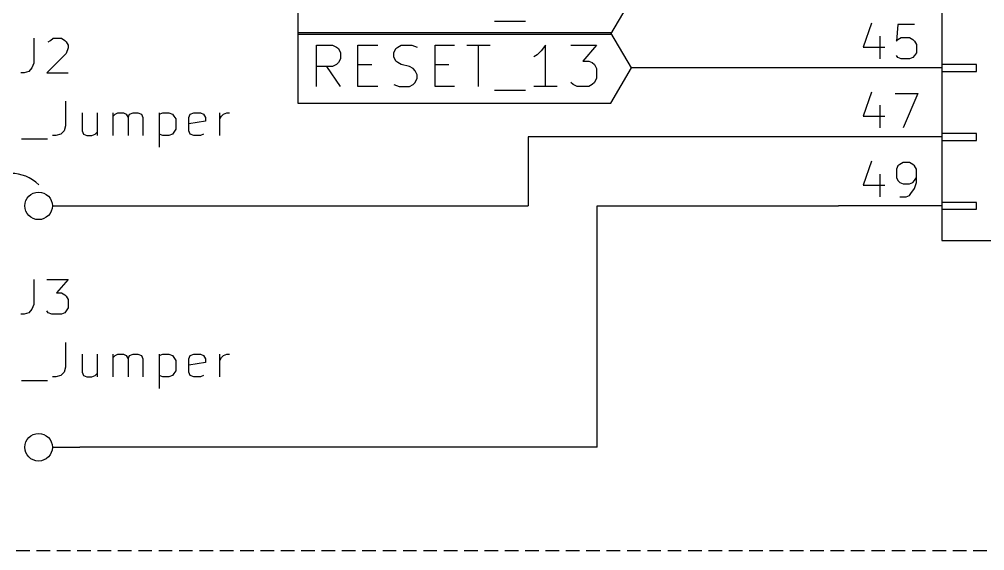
# Model space of a CAD drawing. Extents: x 18 to 282, y -194 to -20.
# Drawn here: x 40.94 to 76.5, y -111.76 to -92.19 of the extents above; entities that cross this region are included whole.
import ezdxf

# ---------------------------------------------------------------- set-up
doc = ezdxf.new("R2010")
doc.units = 0
doc.header["$MEASUREMENT"] = 0
doc.linetypes.add('DASHED', pattern=[0.75, 0.5, -0.25])
for name, color, linetype in [('BLUE3', 171, 'CONTINUOUS'), ('CYAN2', 4, 'CONTINUOUS'), ('GREEN2', 3, 'CONTINUOUS'), ('LYELLOW', 51, 'CONTINUOUS'), ('RED2', 1, 'CONTINUOUS')]:
    doc.layers.add(name, color=color, linetype=linetype)

msp = doc.modelspace()

# ---------------------------------------------------------------- linework, layer by layer
at = {"layer": 'BLUE3', "linetype": 'DASHED'}
msp.add_line((132.08, -111.76), (17.78, -111.76), dxfattribs=at)
at = {"layer": 'CYAN2', "linetype": 'CONTINUOUS'}
for p, q in [((41.4782, -92.8878), (41.4782, -93.8022)), ((42.0116, -93.0148), (42.0878, -92.964)), ((42.0878, -92.964), (42.1894, -92.8878)), ((42.1894, -92.8878), (42.4942, -92.8878)), ((42.4942, -92.8878), (42.6212, -92.964)), ((42.6212, -92.964), (42.672, -93.0148)), ((42.672, -93.0148), (42.7482, -93.1418)), ((42.7482, -93.1418), (42.7482, -93.2434)), ((42.672, -93.4466), (41.9608, -94.1578)), ((42.7482, -93.2434), (42.672, -93.4466)), ((41.4782, -93.8022), (41.402, -93.98)), ((41.1226, -94.1578), (40.9956, -94.1578)), ((41.3004, -94.107), (41.1226, -94.1578)), ((41.402, -93.98), (41.3004, -94.107)), ((41.9608, -94.1578), (42.7482, -94.1578)), ((42.6466, -95.1992), (42.6466, -96.1136)), ((43.2562, -95.631), (43.2562, -96.2914)), ((43.815, -95.631), (43.815, -96.4692)), ((44.3992, -96.4692), (44.3992, -95.631)), ((44.4754, -95.6818), (44.577, -95.631)), ((44.577, -95.631), (44.7802, -95.631)), ((44.7802, -95.631), (44.8818, -95.6818)), ((45.0088, -95.6818), (45.1358, -95.631)), ((45.1358, -95.631), (45.3136, -95.631)), ((45.3136, -95.631), (45.4406, -95.6818)), ((46.101, -95.631), (46.101, -96.901)), ((46.101, -95.6818), (46.228, -95.631)), ((46.228, -95.631), (46.4566, -95.631)), ((46.4566, -95.631), (46.5836, -95.6818)), ((47.244, -95.6818), (47.371, -95.631)), ((47.371, -95.631), (47.625, -95.631)), ((47.625, -95.631), (47.7266, -95.6818)), ((48.3362, -96.4692), (48.3362, -95.631)), ((48.4632, -95.6818), (48.5902, -95.631)), ((48.5902, -95.631), (48.6918, -95.631)), ((44.3992, -95.758), (44.4754, -95.6818)), ((44.8818, -95.6818), (44.958, -95.8088)), ((44.958, -95.8088), (45.0088, -95.6818)), ((44.958, -95.8088), (44.958, -96.4692)), ((45.4406, -95.6818), (45.4914, -95.8088)), ((45.4914, -95.8088), (45.4914, -96.4692)), ((46.5836, -95.6818), (46.6344, -95.758)), ((46.6344, -95.758), (46.7106, -95.8596)), ((46.7106, -95.8596), (46.7106, -96.2406)), ((47.1932, -95.8088), (47.244, -95.6818)), ((47.1932, -96.2914), (47.1932, -95.8088)), ((47.8028, -95.9358), (47.1932, -96.0374)), ((47.7266, -95.6818), (47.8028, -95.8088)), ((47.8028, -95.8088), (47.8028, -95.9358)), ((48.3362, -95.8596), (48.387, -95.758)), ((48.387, -95.758), (48.4632, -95.6818)), ((42.5958, -96.2914), (42.4688, -96.4184)), ((42.6466, -96.1136), (42.5958, -96.2914)), ((43.2562, -96.2914), (43.307, -96.4184)), ((43.7388, -96.4184), (43.815, -96.3422)), ((46.6344, -96.3422), (46.5836, -96.4184)), ((46.7106, -96.2406), (46.6344, -96.3422)), ((47.244, -96.4184), (47.1932, -96.2914)), ((41.021, -96.5962), (41.9862, -96.5962)), ((42.291, -96.4692), (42.164, -96.4692)), ((42.4688, -96.4184), (42.291, -96.4692)), ((43.307, -96.4184), (43.434, -96.4692)), ((43.434, -96.4692), (43.6118, -96.4692)), ((43.6118, -96.4692), (43.7388, -96.4184)), ((46.228, -96.4692), (46.101, -96.4184)), ((46.4566, -96.4692), (46.228, -96.4692)), ((46.5836, -96.4184), (46.4566, -96.4692)), ((47.371, -96.4692), (47.244, -96.4184)), ((47.625, -96.4692), (47.371, -96.4692)), ((47.7266, -96.4184), (47.625, -96.4692)), ((41.4782, -101.778), (41.4782, -102.692)), ((41.9608, -101.778), (42.7482, -101.778)), ((42.7482, -101.778), (42.3164, -102.26)), ((42.3164, -102.26), (42.4942, -102.26)), ((42.4942, -102.26), (42.6212, -102.337)), ((42.6212, -102.337), (42.672, -102.387)), ((42.672, -102.387), (42.7482, -102.514)), ((41.4782, -102.692), (41.402, -102.87)), ((42.7482, -102.514), (42.7482, -102.819)), ((41.1226, -103.048), (40.9956, -103.048)), ((41.3004, -102.997), (41.1226, -103.048)), ((41.402, -102.87), (41.3004, -102.997)), ((42.0116, -102.997), (41.9608, -102.921)), ((42.1386, -103.048), (42.0116, -102.997)), ((42.4942, -103.048), (42.1386, -103.048)), ((42.6212, -102.997), (42.4942, -103.048)), ((42.672, -102.921), (42.6212, -102.997)), ((42.7482, -102.819), (42.672, -102.921)), ((42.6466, -104.089), (42.6466, -105.004)), ((43.2562, -104.521), (43.2562, -105.181)), ((43.815, -104.521), (43.815, -105.359)), ((44.3992, -105.359), (44.3992, -104.521)), ((44.4754, -104.572), (44.577, -104.521)), ((44.577, -104.521), (44.7802, -104.521)), ((44.7802, -104.521), (44.8818, -104.572)), ((45.0088, -104.572), (45.1358, -104.521)), ((45.1358, -104.521), (45.3136, -104.521)), ((45.3136, -104.521), (45.4406, -104.572)), ((46.101, -104.521), (46.101, -105.791)), ((46.101, -104.572), (46.228, -104.521)), ((46.228, -104.521), (46.4566, -104.521)), ((46.4566, -104.521), (46.5836, -104.572)), ((47.244, -104.572), (47.371, -104.521)), ((47.371, -104.521), (47.625, -104.521)), ((47.625, -104.521), (47.7266, -104.572)), ((48.3362, -105.359), (48.3362, -104.521)), ((48.4632, -104.572), (48.5902, -104.521)), ((48.5902, -104.521), (48.6918, -104.521)), ((44.3992, -104.648), (44.4754, -104.572)), ((44.8818, -104.572), (44.958, -104.699)), ((44.958, -104.699), (45.0088, -104.572)), ((44.958, -104.699), (44.958, -105.359)), ((45.4406, -104.572), (45.4914, -104.699)), ((45.4914, -104.699), (45.4914, -105.359)), ((46.5836, -104.572), (46.6344, -104.648)), ((46.6344, -104.648), (46.7106, -104.75)), ((46.7106, -104.75), (46.7106, -105.131)), ((47.1932, -104.699), (47.244, -104.572)), ((47.1932, -105.181), (47.1932, -104.699)), ((47.8028, -104.826), (47.1932, -104.927)), ((47.7266, -104.572), (47.8028, -104.699)), ((47.8028, -104.699), (47.8028, -104.826)), ((48.3362, -104.75), (48.387, -104.648)), ((48.387, -104.648), (48.4632, -104.572)), ((42.5958, -105.181), (42.4688, -105.308)), ((42.6466, -105.004), (42.5958, -105.181)), ((43.2562, -105.181), (43.307, -105.308)), ((43.7388, -105.308), (43.815, -105.232)), ((46.6344, -105.232), (46.5836, -105.308)), ((46.7106, -105.131), (46.6344, -105.232)), ((47.244, -105.308), (47.1932, -105.181)), ((41.021, -105.486), (41.9862, -105.486)), ((42.291, -105.359), (42.164, -105.359)), ((42.4688, -105.308), (42.291, -105.359)), ((43.307, -105.308), (43.434, -105.359)), ((43.434, -105.359), (43.6118, -105.359)), ((43.6118, -105.359), (43.7388, -105.308)), ((46.228, -105.359), (46.101, -105.308)), ((46.4566, -105.359), (46.228, -105.359)), ((46.5836, -105.308), (46.4566, -105.359)), ((47.371, -105.359), (47.244, -105.308)), ((47.625, -105.359), (47.371, -105.359)), ((47.7266, -105.308), (47.625, -105.359))]:
    msp.add_line(p, q, dxfattribs=at)
at = {"layer": 'GREEN2', "linetype": 'CONTINUOUS'}
for p, q in [((71.12, -93.98), (63.5, -93.98)), ((71.12, -96.52), (59.69, -96.52)), ((59.69, -96.52), (59.69, -99.06)), ((43.18, -99.06), (59.69, -99.06)), ((62.23, -107.95), (62.23, -99.06)), ((62.23, -99.06), (71.12, -99.06)), ((62.23, -107.95), (43.18, -107.95))]:
    msp.add_line(p, q, dxfattribs=at)
at = {"layer": 'LYELLOW', "linetype": 'CONTINUOUS'}
for p, q in [((74.93, -36.83), (74.93, -100.33)), ((74.93, -100.33), (80.01, -100.33))]:
    msp.add_line(p, q, dxfattribs=at)
at = {"layer": 'RED2', "linetype": 'CONTINUOUS'}
for p, q in [((74.93, -36.83), (74.93, -100.33)), ((51.2064, -91.44), (51.2064, -92.7354)), ((62.738, -92.7354), (63.5, -91.44)), ((58.4454, -92.2528), (59.5884, -92.2528)), ((72.3392, -92.329), (72.0344, -93.218)), ((73.3044, -92.3798), (73.2536, -92.9894)), ((73.914, -92.3798), (73.3044, -92.3798)), ((62.738, -92.6846), (51.2064, -92.6846)), ((51.2064, -92.6846), (51.2064, -93.98)), ((51.2064, -92.7354), (62.738, -92.7354)), ((63.5, -93.98), (62.738, -92.6846)), ((72.644, -92.8116), (72.644, -93.6498)), ((51.8922, -94.6658), (51.8922, -93.1418)), ((51.8922, -93.1418), (52.4764, -93.1418)), ((52.4764, -93.1418), (52.6288, -93.218)), ((53.4162, -94.6658), (53.4162, -93.1418)), ((53.4162, -93.1418), (54.1528, -93.1418)), ((54.8894, -93.218), (55.0164, -93.1418)), ((55.0164, -93.1418), (55.3974, -93.1418)), ((55.3974, -93.1418), (55.6006, -93.218)), ((56.261, -94.6658), (56.261, -93.1418)), ((56.261, -93.1418), (56.9722, -93.1418)), ((57.4294, -93.1418), (58.293, -93.1418)), ((57.8612, -94.6658), (57.8612, -93.1418)), ((60.325, -93.1418), (60.1726, -93.345)), ((60.325, -94.6658), (60.325, -93.1418)), ((61.2648, -93.1418), (62.2046, -93.1418)), ((62.2046, -93.1418), (61.6966, -93.726)), ((73.2536, -92.9894), (73.3044, -92.9386)), ((73.3044, -92.9386), (73.4314, -92.8624)), ((73.4314, -92.8624), (73.7362, -92.8624)), ((73.7362, -92.8624), (73.8632, -92.9386)), ((73.8632, -92.9386), (73.914, -92.9894)), ((73.914, -92.9894), (73.9902, -93.1164)), ((73.9902, -93.1164), (73.9902, -93.4212)), ((52.6288, -93.218), (52.705, -93.2688)), ((52.705, -93.2688), (52.7812, -93.4212)), ((52.7812, -93.4212), (52.7812, -93.6498)), ((54.737, -93.4212), (54.8132, -93.2688)), ((54.737, -93.5736), (54.737, -93.4212)), ((54.8132, -93.2688), (54.8894, -93.218)), ((60.0202, -93.4974), (59.8932, -93.5736)), ((60.1726, -93.345), (60.0202, -93.4974)), ((72.0344, -93.218), (72.8218, -93.218)), ((73.3044, -93.599), (73.2536, -93.5228)), ((73.914, -93.5228), (73.8632, -93.599)), ((73.9902, -93.4212), (73.914, -93.5228)), ((52.6288, -93.853), (52.4764, -93.9292)), ((52.705, -93.7768), (52.6288, -93.853)), ((52.7812, -93.6498), (52.705, -93.7768)), ((53.4162, -93.853), (53.9242, -93.853)), ((54.8132, -93.726), (54.737, -93.5736)), ((54.8894, -93.7768), (54.8132, -93.726)), ((55.0164, -93.853), (54.8894, -93.7768)), ((55.3212, -93.9292), (55.0164, -93.853)), ((56.261, -93.853), (56.769, -93.853)), ((61.6966, -93.726), (61.9252, -93.726)), ((61.9252, -93.726), (62.0522, -93.7768)), ((62.0522, -93.7768), (62.1284, -93.853)), ((62.1284, -93.853), (62.2046, -94.0054)), ((73.4314, -93.6498), (73.3044, -93.599)), ((73.7362, -93.6498), (73.4314, -93.6498)), ((73.8632, -93.599), (73.7362, -93.6498)), ((74.93, -93.853), (74.93, -94.107)), ((76.2, -93.853), (74.93, -93.853)), ((76.2, -94.107), (76.2, -93.853)), ((51.2064, -93.98), (51.2064, -95.2754)), ((52.4764, -93.9292), (51.8922, -93.9292)), ((52.7812, -94.6658), (52.2732, -93.9292)), ((55.4482, -94.0054), (55.3212, -93.9292)), ((55.5244, -94.0816), (55.4482, -94.0054)), ((55.6006, -94.234), (55.5244, -94.0816)), ((55.6006, -94.361), (55.6006, -94.234)), ((62.2046, -94.0054), (62.2046, -94.361)), ((62.738, -95.2754), (63.5, -93.98)), ((74.93, -93.98), (71.12, -93.98)), ((74.93, -94.107), (76.2, -94.107)), ((54.737, -94.5896), (54.9402, -94.6658)), ((55.3212, -94.6658), (55.4482, -94.5896)), ((55.4482, -94.5896), (55.5244, -94.5134)), ((55.5244, -94.5134), (55.6006, -94.361)), ((61.341, -94.5896), (61.2648, -94.5134)), ((61.4934, -94.6658), (61.341, -94.5896)), ((62.0522, -94.5896), (61.9252, -94.6658)), ((62.1284, -94.5134), (62.0522, -94.5896)), ((62.2046, -94.361), (62.1284, -94.5134)), ((54.1528, -94.6658), (53.4162, -94.6658)), ((54.9402, -94.6658), (55.3212, -94.6658)), ((56.9722, -94.6658), (56.261, -94.6658)), ((58.4454, -94.7928), (59.5884, -94.7928)), ((60.7568, -94.6658), (59.8932, -94.6658)), ((61.9252, -94.6658), (61.4934, -94.6658)), ((72.3392, -94.869), (72.0344, -95.758)), ((73.2028, -94.9198), (74.041, -94.9198)), ((74.041, -94.9198), (73.5076, -96.1898)), ((51.2064, -95.2754), (62.738, -95.2754)), ((72.644, -95.3516), (72.644, -96.1898)), ((72.0344, -95.758), (72.8218, -95.758)), ((74.93, -96.52), (71.12, -96.52)), ((74.93, -96.393), (74.93, -96.647)), ((76.2, -96.393), (74.93, -96.393)), ((74.93, -96.647), (76.2, -96.647)), ((76.2, -96.647), (76.2, -96.393)), ((72.3392, -97.409), (72.0344, -98.298)), ((73.3044, -97.5868), (73.2536, -97.7138)), ((73.2536, -97.7138), (73.2536, -98.0186)), ((73.3806, -97.536), (73.3044, -97.5868)), ((73.5076, -97.4598), (73.3806, -97.536)), ((73.7362, -97.4598), (73.5076, -97.4598)), ((73.8632, -97.536), (73.7362, -97.4598)), ((73.914, -97.5868), (73.8632, -97.536)), ((73.9902, -97.7138), (73.914, -97.5868)), ((73.9902, -98.1964), (73.9902, -97.7138)), ((72.644, -97.8916), (72.644, -98.7298)), ((73.2536, -98.0186), (73.3044, -98.1202)), ((73.3044, -98.1202), (73.3806, -98.1964)), ((73.8632, -98.1964), (73.914, -98.1202)), ((73.914, -98.1202), (73.9902, -98.0186)), ((72.0344, -98.298), (72.8218, -98.298)), ((73.3806, -98.1964), (73.5076, -98.2472)), ((73.5076, -98.2472), (73.7362, -98.2472)), ((73.7362, -98.2472), (73.8632, -98.1964)), ((73.787, -98.6028), (73.914, -98.425)), ((73.914, -98.425), (73.9902, -98.1964)), ((73.3806, -98.7298), (73.6092, -98.7298)), ((73.6092, -98.7298), (73.7362, -98.679)), ((73.7362, -98.679), (73.787, -98.6028)), ((42.164, -99.06), (43.18, -99.06)), ((74.93, -99.06), (71.12, -99.06)), ((74.93, -98.933), (74.93, -99.187)), ((76.2, -98.933), (74.93, -98.933)), ((74.93, -99.187), (76.2, -99.187)), ((76.2, -99.187), (76.2, -98.933)), ((74.93, -100.33), (80.01, -100.33)), ((42.164, -107.95), (43.18, -107.95))]:
    msp.add_line(p, q, dxfattribs=at)
at = {"layer": 'RED2'}
for centre in [(41.656, -99.06), (41.656, -107.95)]:
    msp.add_circle(centre, 0.508, dxfattribs=at)
msp.add_arc((40.64, -99.314), 1.4478, -315, -225, dxfattribs=at)

doc.saveas('drawing.dxf')
